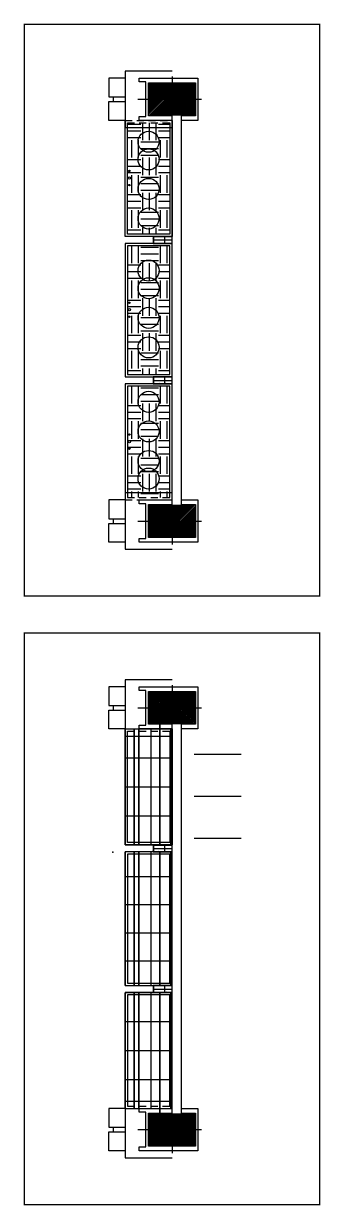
# Model space of a CAD drawing. Header units: millimetres. Extents: x 790977 to 1374007, y 14953 to 389123.
# Drawn here: x 1367677 to 1374007, y 14953 to 40170 of the extents above; entities that cross this region are included whole.
import ezdxf

# ---------------------------------------------------------------- set-up
doc = ezdxf.new("R2010")
doc.units = ezdxf.units.MM
doc.header["$LTSCALE"] = 1000
for name, pattern in [('..DASH', [0.25, 0.15, -0.1]), ('0_Iussedate_01$0$PHANTOM', [63.5, 31.75, -6.35, 6.35, -6.35, 6.35, -6.35]), ('DOTE', [2.42, 2, -0.2, 0.02, -0.2])]:
    doc.linetypes.add(name, pattern=pattern)
for name, color, linetype in [('A-COLU-CONC', 2, 'Continuous'), ('ProfileEdges', 250, 'Continuous'), ('剖断线2', 11, 'Continuous'), ('投影线', 8, 'Continuous'), ('景观', 125, 'Continuous'), ('杆件轴线', 14, 'Continuous'), ('看线', 9, 'Continuous')]:
    doc.layers.add(name, color=color, linetype=linetype)
pattern_1 = [(9e-15, (632436.3, 1585246.73), (375, 375), [375, -375]), (9e-15, (632436.3, 1585387.36), (375, 375), [375, -375]), (9e-15, (632436.3, 1585528), (375, 375), [375, -375]), (90, (632483.2, 1585574.86), (-375, 375), [375, -375]), (90, (632623.8, 1585574.86), (-375, 375), [375, -375]), (90, (632764.44, 1585574.86), (-375, 375), [375, -375])]

# ---------------------------------------------------------------- blocks, each defined once
blk = doc.blocks.new('侧立面构造柱')
at = {"layer": '剖断线2'}
h = blk.add_hatch(dxfattribs=at)
h.set_pattern_fill('ANSI31', color=8, scale=15)
h.set_pattern_definition([(45, (-9690.277, -23718.186), (-16.8379802, 16.8379802), [])])
h.paths.add_polyline_path([(725036, 301416), (725536, 301416), (725536, 301266), (725036, 301266)])
h.paths.add_polyline_path([(725044, 301408), (725528, 301408), (725528, 301274), (725044, 301274)], flags=16)
for points in [[(725036, 301416), (725536, 301416), (725536, 301266), (725036, 301266)], [(725044, 301408), (725528, 301408), (725528, 301274), (725044, 301274)], [(725636, 301416), (725636, 301266), (725536, 301266), (725536, 301416)]]:
    blk.add_lwpolyline(points, close=True, dxfattribs=at)
at = {"layer": '杆件轴线', "linetype": 'DOTE'}
for points in [[(725286, 301416), (725286, 301266)], [(725036, 301341), (725536, 301341)]]:
    blk.add_lwpolyline(points, dxfattribs=at)
blk = doc.blocks.new('空侧结构柱')
h = blk.add_hatch()
h.set_pattern_fill('ANSI31', color=8, scale=15)
h.set_pattern_definition([(45, (1489.632, -142.378), (-16.8379802, 16.8379802), [])])
h.paths.add_polyline_path([(751642, 185905), (751642, 184905), (752342, 184905), (752342, 185905)])
at = {"layer": 'A-COLU-CONC'}
blk.add_lwpolyline([(751642, 185905), (751642, 184905), (752342, 184905), (752342, 185905)], close=True, dxfattribs=at)
at = {"layer": '剖断线2'}
blk.add_lwpolyline([(751542, 185955), (751542, 184705), (751622, 184705), (751622, 184845), (752362, 184845), (752362, 184705), (752442, 184705), (752442, 185955), (751542, 185955)], dxfattribs=at)
blk.add_lwpolyline([(751642, 185905), (751642, 184905), (752342, 184905), (752342, 185905)], close=True, dxfattribs=at)
at = {"layer": '杆件轴线', "linetype": 'DOTE'}
for points in [[(751992, 184678), (751992, 186032)], [(752480, 185405), (751493, 185405)]]:
    blk.add_lwpolyline(points, dxfattribs=at)
blk = doc.blocks.new('5560')
at = {"layer": '投影线'}
for points in [[(1003542, 215405), (1003542, 215755), (1003942, 215755), (1003942, 215405)], [(1003942, 215655), (1004042, 215655)], [(1004442, 215405), (1004442, 215755), (1004042, 215755), (1004042, 215405)], [(1012542, 215405), (1012542, 215755), (1012942, 215755), (1012942, 215405)], [(1012942, 215655), (1013042, 215655)], [(1013442, 215405), (1013442, 215755), (1013042, 215755), (1013042, 215405)], [(1004592, 214405), (1004592, 215405), (1003392, 215405), (1003392, 214405)]]:
    blk.add_lwpolyline(points, dxfattribs=at)
at = {"xscale": -1, "rotation": 180}
for p in [(252000, 399810), (261000, 399810)]:
    blk.add_blockref('空侧结构柱', p, dxfattribs=at)
at = {"layer": '剖断线2', "xscale": -1, "rotation": 90}
for p in [(1308333, 939841), (1311333, 939841)]:
    blk.add_blockref('侧立面构造柱', p, dxfattribs=at)
blk.add_wipeout([(1004342, 214405), (1004342, 214205), (1012642, 214205), (1012642, 214405)])
at = {"layer": '投影线'}
blk.add_lwpolyline([(1013592, 214405), (1013592, 215405), (1012392, 215405), (1012392, 214405)], dxfattribs=at)
at = {"layer": '看线'}
for points in [[(1004342, 214405), (1012642, 214405)], [(1004342, 214205), (1012642, 214205)]]:
    blk.add_lwpolyline(points, dxfattribs=at)
blk = doc.blocks.new('4562')
at = {"layer": '景观'}
h = blk.add_hatch(dxfattribs=at)
h.set_pattern_fill('土壤', color=129, scale=100)
h.set_pattern_definition(pattern_1)
h.paths.add_polyline_path([(662491, 215355), (662491, 214455), (664867, 214455), (664867, 215355)])
h = blk.add_hatch(dxfattribs=at)
h.set_pattern_fill('土壤', color=129, scale=100)
h.set_pattern_definition(pattern_1)
h.paths.add_polyline_path([(667867, 214455), (667867, 215355), (665117, 215355), (665117, 214455)])
h = blk.add_hatch(dxfattribs=at)
h.set_pattern_fill('土壤', color=129, scale=100)
h.set_pattern_definition(pattern_1)
h.paths.add_polyline_path([(670492, 215355), (670492, 214455), (668117, 214455), (668117, 215355)])
at = {"layer": '景观', "linetype": '..DASH'}
for points in [[(662592, 215405), (662442, 215405), (662442, 214405), (662592, 214405)], [(662592, 215355), (662491, 215355), (662491, 214455), (662592, 214455)], [(670392, 215405), (670542, 215405), (670542, 214405), (670392, 214405)], [(670392, 215355), (670492, 215355), (670492, 214455), (670392, 214455)]]:
    blk.add_lwpolyline(points, dxfattribs=at)
at = {"layer": '景观'}
for points in [[(662591, 214405), (664917, 214405), (664917, 215405), (662591, 215405)], [(662591, 214455), (664867, 214455), (664867, 215355), (662591, 215355)], [(670392, 214405), (668067, 214405), (668067, 215405), (670392, 215405)], [(670392, 214455), (668117, 214455), (668117, 215355), (670392, 215355)]]:
    blk.add_lwpolyline(points, dxfattribs=at)
for points in [[(667917, 214405), (667917, 215405), (665067, 215405), (665067, 214405)], [(667867, 214455), (667867, 215355), (665117, 215355), (665117, 214455)]]:
    blk.add_lwpolyline(points, close=True, dxfattribs=at)
for centre in [(662898, 214905), (663273, 214905), (663904, 214905), (664535, 214905), (665698, 214905), (666329, 214905), (666960, 214905), (667335, 214905), (668448, 214905), (669079, 214905), (669710, 214905), (670085, 214905)]:
    blk.add_circle(centre, 225, dxfattribs=at)
blk = doc.blocks.new('20250731.11491972')
at = {"color": 2}
for centre in [(25, 315), (25, 15)]:
    blk.add_circle(centre, 15, dxfattribs=at)
at = {"color": 1}
blk.add_circle((25, 165), 25, dxfattribs=at)
blk = doc.blocks.new('gdsahfdqhad')
at = {"layer": '景观', "color": 8, "linetype": '..DASH'}
for points in [[(662592, 215405), (662442, 215405), (662442, 214405), (662592, 214405)], [(662592, 215355), (662491, 215355), (662491, 214455), (662592, 214455)], [(670392, 215405), (670542, 215405), (670542, 214405), (670392, 214405)], [(670392, 215355), (670492, 215355), (670492, 214455), (670392, 214455)]]:
    blk.add_lwpolyline(points, dxfattribs=at)
at = {"layer": '景观', "color": 8}
for points in [[(662591, 214405), (664917, 214405), (664917, 215405), (662591, 215405)], [(662591, 214455), (664867, 214455), (664867, 215355), (662591, 215355)], [(670392, 214405), (668067, 214405), (668067, 215405), (670392, 215405)], [(670392, 214455), (668117, 214455), (668117, 215355), (670392, 215355)]]:
    blk.add_lwpolyline(points, dxfattribs=at)
for points in [[(667917, 214405), (667917, 215405), (665067, 215405), (665067, 214405)], [(667867, 214455), (667867, 215355), (665117, 215355), (665117, 214455)]]:
    blk.add_lwpolyline(points, close=True, dxfattribs=at)

msp = doc.modelspace()

# ---------------------------------------------------------------- linework, layer by layer
at = {"layer": 'ProfileEdges', "color": 7, "const_width": 30}
msp.add_lwpolyline([(1367692, 40155), (1373992, 40155), (1373992, 27955), (1367692, 27955)], close=True, dxfattribs=at)

# ---------------------------------------------------------------- block references
at = {"rotation": 90}
msp.add_blockref('5560', (1585247, -987423), dxfattribs=at)

# ---------------------------------------------------------------- next in the draw order: linework, layer by layer
at = {"color": 1, "linetype": '..DASH', "const_width": 30}
for points in [[(1370582, 25218), (1370582, 22643)], [(1372318, 24576), (1371312, 24576)], [(1370582, 22493), (1370582, 19643)], [(1370582, 19485), (1370582, 16918)]]:
    msp.add_lwpolyline(points, dxfattribs=at)
at = {"color": 5, "const_width": 30}
for points in [[(1370842, 25118), (1369842, 25118)], [(1370842, 24500), (1369842, 24500)], [(1370829, 23881), (1369829, 23881)], [(1372318, 23679), (1371312, 23679)], [(1370842, 23262), (1369842, 23262)], [(1370842, 22643), (1369842, 22643)], [(1370842, 22501), (1369842, 22501)], [(1370842, 21968), (1369842, 21968)], [(1370842, 21368), (1369842, 21368)], [(1370842, 20768), (1369842, 20768)], [(1370842, 20168), (1369842, 20168)], [(1370842, 19643), (1369842, 19643)], [(1370842, 19493), (1369842, 19493)], [(1370842, 18875), (1369842, 18875)], [(1370829, 18256), (1369829, 18256)], [(1370842, 17637), (1369842, 17637)], [(1370842, 17018), (1369842, 17018)]]:
    msp.add_lwpolyline(points, dxfattribs=at)
at = {"color": 2, "linetype": '0_Iussedate_01$0$PHANTOM', "ltscale": 0.005, "const_width": 30}
for points in [[(1369843, 25118), (1369843, 22643)], [(1370034, 25118), (1370034, 22643)], [(1370134, 25118), (1370134, 22643)], [(1370392, 25118), (1370392, 22643)], [(1370817, 25118), (1370817, 22643)], [(1372318, 22787), (1371312, 22787)], [(1369843, 22501), (1369843, 19643)], [(1370034, 22501), (1370034, 19643)], [(1370134, 22501), (1370134, 19643)], [(1370392, 22501), (1370392, 19643)], [(1370817, 22501), (1370817, 19643)], [(1369843, 19493), (1369843, 17018)], [(1370034, 19493), (1370034, 17018)], [(1370134, 19493), (1370134, 17018)], [(1370392, 19493), (1370392, 17018)], [(1370817, 19493), (1370817, 17018)]]:
    msp.add_lwpolyline(points, dxfattribs=at)
msp.add_point((1369582, 22493))
at = {"layer": 'ProfileEdges', "color": 7, "const_width": 30}
msp.add_lwpolyline([(1367692, 27168), (1373992, 27168), (1373992, 14968), (1367692, 14968)], close=True, dxfattribs=at)

# ---------------------------------------------------------------- next in the draw order: block references
at = {"rotation": 90}
msp.add_blockref('5560', (1585247, -974436), dxfattribs=at)
at = {"layer": '景观', "rotation": 90}
msp.add_blockref('gdsahfdqhad', (1585247, -645423), dxfattribs=at)

# ---------------------------------------------------------------- next in the draw order: block references
for p in [(1369908, 36711), (1369908, 33899), (1369908, 31086)]:
    msp.add_blockref('20250731.11491972', p)
msp.add_blockref('4562', (1585247, -632436), dxfattribs=at)

doc.saveas('drawing.dxf')
